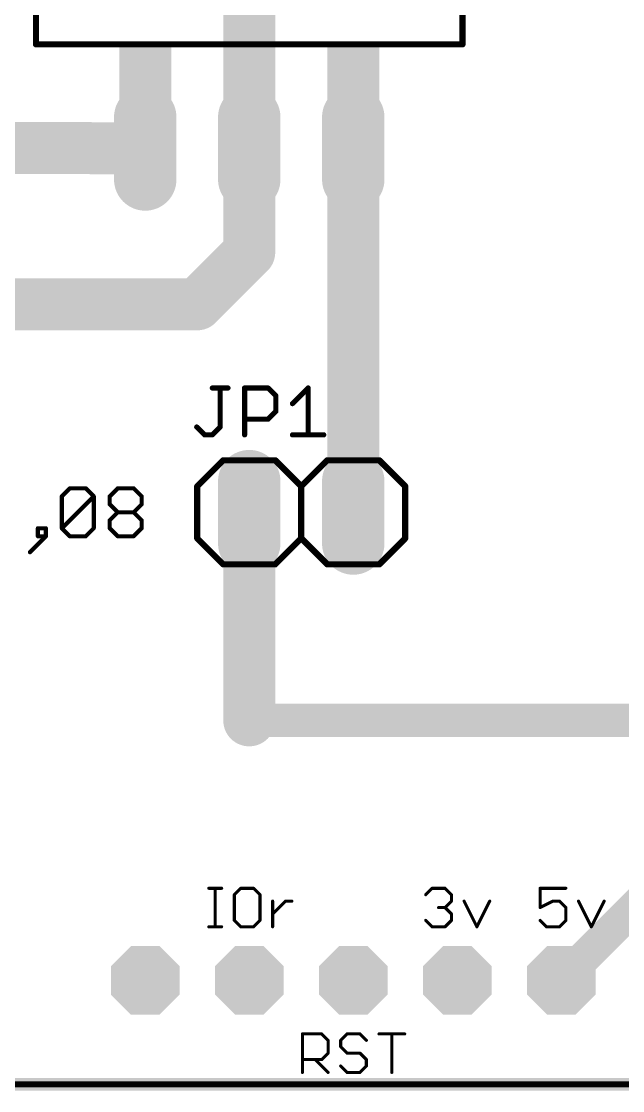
# Model space of a CAD drawing. Extents: x 3.7 to 72.5, y 3.7 to 57.3.
# Drawn here: x 28.73 to 43.41, y 3.66 to 29.77 of the extents above; entities that cross this region are included whole.
import ezdxf

# ---------------------------------------------------------------- set-up
doc = ezdxf.new("R2010")
doc.units = 0
for name, color, linetype in [('1', 14, 'CONTINUOUS'), ('16', 174, 'CONTINUOUS'), ('17', 94, 'CONTINUOUS'), ('18', 94, 'CONTINUOUS'), ('20', 178, 'CONTINUOUS'), ('21', 251, 'CONTINUOUS'), ('23', 178, 'CONTINUOUS'), ('25', 251, 'CONTINUOUS'), ('27', 251, 'CONTINUOUS'), ('51', 251, 'CONTINUOUS')]:
    doc.layers.add(name, color=color, linetype=linetype)

# ---------------------------------------------------------------- blocks, each defined once
blk = doc.blocks.new('RECT')
blk.add_solid([(-0.5, -0.5), (0.5, -0.5), (-0.5, 0.5), (0.5, 0.5)])
blk = doc.blocks.new('LONGP100')
at = {"const_width": 1}
blk.add_lwpolyline([(-0.5, 0), (0.5, 0)], dxfattribs=at)
at = {"const_width": 0.5}
for points in [[(-0.5, 0.25, 1), (-0.5, -0.25)], [(0.5, -0.25, 1), (0.5, 0.25)]]:
    blk.add_lwpolyline(points, format="xyb", dxfattribs=at)
blk = doc.blocks.new('OCTAGONP')
at = {"const_width": 0.5}
blk.add_lwpolyline([(-0.25, -0.1036), (-0.25, 0.1036), (-0.1036, 0.25), (0.1036, 0.25), (0.25, 0.1036), (0.25, -0.1036), (0.1036, -0.25), (-0.1036, -0.25), (-0.25, -0.1036), (-0.25, 0.1036)], dxfattribs=at)
blk = doc.blocks.new('ROUNDV')
at = {"const_width": 0.5}
blk.add_lwpolyline([(0, -0.25, 1), (0, 0.25, 1), (0, -0.25)], format="xyb", dxfattribs=at)

msp = doc.modelspace()

# ---------------------------------------------------------------- linework, layer by layer
at = {"layer": '1'}
for points, const_width in [([(34.29, 30.48), (34.29, 26.67)], 1.27), ([(22.8389, 26.6911), (31.75, 26.67)], 1.27), ([(34.29, 26.67), (34.29, 24.13)], 1.27), ([(36.83, 17.78), (36.83, 26.67)], 1.27), ([(34.29, 24.13), (33.02, 22.86)], 1.27), ([(33.02, 22.86), (19.0961, 22.86)], 1.27), ([(34.29, 17.78), (34.29, 12.7)], 1.27), ([(45.72, 10.16), (41.91, 6.35)], 0.8128), ([(69.85, 3.81), (3.81, 3.81)], 0.1524)]:
    msp.add_lwpolyline(points, dxfattribs=dict(at, const_width=const_width))
for points, const_width in [([(31.7492, 26.3525, 1), (31.7508, 26.9875)], 0.635), ([(34.6075, 26.67, 1), (33.9725, 26.67)], 0.635), ([(37.1475, 26.67, 1), (36.5125, 26.67)], 0.635), ([(33.9725, 26.67, 1), (34.6075, 26.67)], 0.635), ([(34.5145, 23.9055, 1), (34.0655, 24.3545)], 0.635), ([(33.9725, 24.13, 1), (34.6075, 24.13)], 0.635), ([(32.7955, 23.0845, 1), (33.2445, 22.6355)], 0.635), ([(33.02, 22.5425, 1), (33.02, 23.1775)], 0.635), ([(34.6075, 17.78, 1), (33.9725, 17.78)], 0.635), ([(36.5125, 17.78, 1), (37.1475, 17.78)], 0.635), ([(33.9725, 12.7, 1), (34.6075, 12.7)], 0.635), ([(41.7663, 6.4937, 1), (42.0537, 6.2063)], 0.4064)]:
    msp.add_lwpolyline(points, format="xyb", dxfattribs=dict(at, const_width=const_width))
at = {"layer": '16'}
for points, const_width in [([(34.29, 12.7), (49.53, 12.7)], 0.8128), ([(69.85, 3.81), (3.81, 3.81)], 0.3048)]:
    msp.add_lwpolyline(points, dxfattribs=dict(at, const_width=const_width))
at = {"layer": '16', "const_width": 0.4064}
msp.add_lwpolyline([(34.29, 12.9032, 1), (34.29, 12.4968)], format="xyb", dxfattribs=at)
at = {"layer": '20'}
msp.add_line((3.81, 3.81), (69.85, 3.81), dxfattribs=at)
at = {"layer": '21'}
for points, const_width in [([(29.083, 29.21), (29.083, 41.656)], 0.1524), ([(39.497, 29.21), (39.497, 41.656)], 0.1524), ([(29.083, 29.21), (39.497, 29.21)], 0.1524), ([(33.655, 19.05), (33.02, 18.415)], 0.1524), ([(33.655, 19.05), (34.925, 19.05)], 0.1524), ([(34.925, 19.05), (35.56, 18.415)], 0.1524), ([(35.56, 18.415), (36.195, 19.05)], 0.1524), ([(36.195, 19.05), (37.465, 19.05)], 0.1524), ([(37.465, 19.05), (38.1, 18.415)], 0.1524), ([(33.02, 18.415), (33.02, 17.145)], 0.1524), ([(35.56, 18.415), (35.56, 17.145)], 0.1524), ([(38.1, 18.415), (38.1, 17.145)], 0.1524), ([(33.02, 17.145), (33.655, 16.51)], 0.1524), ([(35.56, 17.145), (34.925, 16.51)], 0.1524), ([(36.195, 16.51), (35.56, 17.145)], 0.1524), ([(38.1, 17.145), (37.465, 16.51)], 0.1524), ([(34.925, 16.51), (33.655, 16.51)], 0.1524), ([(37.465, 16.51), (36.195, 16.51)], 0.1524), ([(33.302, 8.5987), (33.6155, 8.5987)], 0.0762), ([(33.4588, 7.6581), (33.4588, 8.5987)], 0.0762), ([(34.0824, 8.5987), (33.9257, 8.4419)], 0.0762), ([(34.396, 8.5987), (34.0824, 8.5987)], 0.0762), ([(34.5527, 8.4419), (34.396, 8.5987)], 0.0762), ([(38.6004, 8.4419), (38.7572, 8.5987)], 0.0762), ([(38.7572, 8.5987), (39.0707, 8.5987)], 0.0762), ([(39.0707, 8.5987), (39.2275, 8.4419)], 0.0762), ([(42.0215, 8.5987), (41.3944, 8.5987)], 0.0762), ([(41.3944, 8.5987), (41.3944, 8.1284)], 0.0762), ([(33.9257, 8.4419), (33.9257, 7.8149)], 0.0762), ([(34.5527, 7.8149), (34.5527, 8.4419)], 0.0762), ([(39.2275, 8.4419), (39.2275, 8.2852)], 0.0762), ([(34.8612, 7.6581), (34.8612, 8.2852)], 0.0762), ([(34.8612, 7.9716), (35.1747, 8.2852)], 0.0762), ([(35.1747, 8.2852), (35.3315, 8.2852)], 0.0762), ([(39.0707, 8.1284), (38.9139, 8.1284)], 0.0762), ([(39.2275, 8.2852), (39.0707, 8.1284)], 0.0762), ([(39.0707, 8.1284), (39.2275, 7.9716)], 0.0762), ([(39.5359, 8.2852), (39.8495, 7.6581)], 0.0762), ([(39.8495, 7.6581), (40.163, 8.2852)], 0.0762), ([(41.3944, 8.1284), (41.7079, 8.2852)], 0.0762), ([(41.7079, 8.2852), (41.8647, 8.2852)], 0.0762), ([(41.8647, 8.2852), (42.0215, 8.1284)], 0.0762), ([(42.0215, 8.1284), (42.0215, 7.8149)], 0.0762), ([(42.3299, 8.2852), (42.6435, 7.6581)], 0.0762), ([(42.6435, 7.6581), (42.957, 8.2852)], 0.0762), ([(33.9257, 7.8149), (34.0824, 7.6581)], 0.0762), ([(34.396, 7.6581), (34.5527, 7.8149)], 0.0762), ([(38.7572, 7.6581), (38.6004, 7.8149)], 0.0762), ([(39.2275, 7.8149), (39.0707, 7.6581)], 0.0762), ([(39.2275, 7.9716), (39.2275, 7.8149)], 0.0762), ([(41.5512, 7.6581), (41.3944, 7.8149)], 0.0762), ([(42.0215, 7.8149), (41.8647, 7.6581)], 0.0762), ([(33.302, 7.6581), (33.6155, 7.6581)], 0.0762), ([(34.0824, 7.6581), (34.396, 7.6581)], 0.0762), ([(39.0707, 7.6581), (38.7572, 7.6581)], 0.0762), ([(41.8647, 7.6581), (41.5512, 7.6581)], 0.0762), ([(35.588, 4.1021), (35.588, 5.0427)], 0.0762), ([(35.588, 5.0427), (36.0583, 5.0427)], 0.0762), ([(36.0583, 5.0427), (36.2151, 4.8859)], 0.0762), ([(36.6803, 5.0427), (36.5235, 4.8859)], 0.0762), ([(36.9938, 5.0427), (36.6803, 5.0427)], 0.0762), ([(37.1506, 4.8859), (36.9938, 5.0427)], 0.0762), ([(37.459, 5.0427), (38.0861, 5.0427)], 0.0762), ([(37.7726, 4.1021), (37.7726, 5.0427)], 0.0762), ([(36.2151, 4.8859), (36.2151, 4.5724)], 0.0762), ([(36.5235, 4.8859), (36.5235, 4.7292)], 0.0762), ([(36.5235, 4.7292), (36.6803, 4.5724)], 0.0762), ([(36.0583, 4.4156), (35.588, 4.4156)], 0.0762), ([(35.9015, 4.4156), (36.2151, 4.1021)], 0.0762), ([(36.2151, 4.5724), (36.0583, 4.4156)], 0.0762), ([(36.6803, 4.5724), (36.9938, 4.5724)], 0.0762), ([(36.9938, 4.5724), (37.1506, 4.4156)], 0.0762), ([(37.1506, 4.4156), (37.1506, 4.2589)], 0.0762), ([(36.6803, 4.1021), (36.5235, 4.2589)], 0.0762), ([(37.1506, 4.2589), (36.9938, 4.1021)], 0.0762), ([(36.9938, 4.1021), (36.6803, 4.1021)], 0.0762)]:
    msp.add_lwpolyline(points, dxfattribs=dict(at, const_width=const_width))
for points, const_width in [([(29.083, 29.2481, 1), (29.083, 29.1719)], 0.0762), ([(29.0449, 29.21, 1), (29.1211, 29.21)], 0.0762), ([(39.4589, 29.21, 1), (39.5351, 29.21)], 0.0762), ([(39.497, 29.1719, 1), (39.497, 29.2481)], 0.0762), ([(33.655, 19.0881, 1), (33.655, 19.0119)], 0.0762), ([(33.6819, 19.0231, 1), (33.6281, 19.0769)], 0.0762), ([(34.9519, 19.0769, 1), (34.8981, 19.0231)], 0.0762), ([(34.925, 19.0119, 1), (34.925, 19.0881)], 0.0762), ([(36.195, 19.0881, 1), (36.195, 19.0119)], 0.0762), ([(36.2219, 19.0231, 1), (36.1681, 19.0769)], 0.0762), ([(37.4919, 19.0769, 1), (37.4381, 19.0231)], 0.0762), ([(37.465, 19.0119, 1), (37.465, 19.0881)], 0.0762), ([(33.0581, 18.415, 1), (32.9819, 18.415)], 0.0762), ([(32.9931, 18.4419, 1), (33.0469, 18.3881)], 0.0762), ([(35.5981, 18.415, 1), (35.5219, 18.415)], 0.0762), ([(35.5331, 18.4419, 1), (35.5869, 18.3881)], 0.0762), ([(35.5331, 18.3881, 1), (35.5869, 18.4419)], 0.0762), ([(38.1381, 18.415, 1), (38.0619, 18.415)], 0.0762), ([(38.0731, 18.3881, 1), (38.1269, 18.4419)], 0.0762), ([(32.9819, 17.145, 1), (33.0581, 17.145)], 0.0762), ([(33.0469, 17.1719, 1), (32.9931, 17.1181)], 0.0762), ([(35.5219, 17.145, 1), (35.5981, 17.145)], 0.0762), ([(35.5869, 17.1719, 1), (35.5331, 17.1181)], 0.0762), ([(35.5869, 17.1181, 1), (35.5331, 17.1719)], 0.0762), ([(38.0619, 17.145, 1), (38.1381, 17.145)], 0.0762), ([(38.1269, 17.1181, 1), (38.0731, 17.1719)], 0.0762), ([(33.655, 16.5481, 1), (33.655, 16.4719)], 0.0762), ([(33.6281, 16.4831, 1), (33.6819, 16.5369)], 0.0762), ([(34.8981, 16.5369, 1), (34.9519, 16.4831)], 0.0762), ([(34.925, 16.4719, 1), (34.925, 16.5481)], 0.0762), ([(36.195, 16.5481, 1), (36.195, 16.4719)], 0.0762), ([(36.1681, 16.4831, 1), (36.2219, 16.5369)], 0.0762), ([(37.4381, 16.5369, 1), (37.4919, 16.4831)], 0.0762), ([(37.465, 16.4719, 1), (37.465, 16.5481)], 0.0762), ([(33.302, 8.6178, 1), (33.302, 8.5797)], 0.0381), ([(33.4778, 8.5987, 1), (33.4397, 8.5987)], 0.0381), ([(33.6155, 8.5797, 1), (33.6155, 8.6178)], 0.0381), ([(34.0824, 8.6178, 1), (34.0824, 8.5797)], 0.0381), ([(34.0959, 8.5852, 1), (34.069, 8.6122)], 0.0381), ([(34.4094, 8.6122, 1), (34.3825, 8.5852)], 0.0381), ([(34.396, 8.5797, 1), (34.396, 8.6178)], 0.0381), ([(38.7572, 8.6178, 1), (38.7572, 8.5797)], 0.0381), ([(38.7706, 8.5852, 1), (38.7437, 8.6122)], 0.0381), ([(39.0842, 8.6122, 1), (39.0572, 8.5852)], 0.0381), ([(39.0707, 8.5797, 1), (39.0707, 8.6178)], 0.0381), ([(41.3944, 8.6178, 1), (41.3944, 8.5797)], 0.0381), ([(41.4135, 8.5987, 1), (41.3754, 8.5987)], 0.0381), ([(42.0215, 8.5797, 1), (42.0215, 8.6178)], 0.0381), ([(33.9447, 8.4419, 1), (33.9066, 8.4419)], 0.0381), ([(33.9122, 8.4554, 1), (33.9391, 8.4285)], 0.0381), ([(34.5718, 8.4419, 1), (34.5337, 8.4419)], 0.0381), ([(34.5393, 8.4285, 1), (34.5662, 8.4554)], 0.0381), ([(38.5869, 8.4554, 1), (38.6139, 8.4285)], 0.0381), ([(39.2465, 8.4419, 1), (39.2084, 8.4419)], 0.0381), ([(39.214, 8.4285, 1), (39.2409, 8.4554)], 0.0381), ([(34.8802, 8.2852, 1), (34.8421, 8.2852)], 0.0381), ([(35.1747, 8.3042, 1), (35.1747, 8.2661)], 0.0381), ([(35.1882, 8.2717, 1), (35.1613, 8.2986)], 0.0381), ([(35.3315, 8.2661, 1), (35.3315, 8.3042)], 0.0381), ([(38.9139, 8.1475, 1), (38.9139, 8.1094)], 0.0381), ([(39.0842, 8.1419, 1), (39.0572, 8.1149)], 0.0381), ([(39.0572, 8.1419, 1), (39.0842, 8.1149)], 0.0381), ([(39.0707, 8.1094, 1), (39.0707, 8.1475)], 0.0381), ([(39.2084, 8.2852, 1), (39.2465, 8.2852)], 0.0381), ([(39.2409, 8.2717, 1), (39.214, 8.2986)], 0.0381), ([(39.553, 8.2937, 1), (39.5189, 8.2766)], 0.0381), ([(40.18, 8.2766, 1), (40.1459, 8.2937)], 0.0381), ([(41.3859, 8.1454, 1), (41.4029, 8.1114)], 0.0381), ([(41.3754, 8.1284, 1), (41.4135, 8.1284)], 0.0381), ([(41.7079, 8.3042, 1), (41.7079, 8.2661)], 0.0381), ([(41.7165, 8.2681, 1), (41.6994, 8.3022)], 0.0381), ([(41.8782, 8.2986, 1), (41.8512, 8.2717)], 0.0381), ([(41.8647, 8.2661, 1), (41.8647, 8.3042)], 0.0381), ([(42.0405, 8.1284, 1), (42.0024, 8.1284)], 0.0381), ([(42.008, 8.1149, 1), (42.0349, 8.1419)], 0.0381), ([(42.347, 8.2937, 1), (42.3129, 8.2766)], 0.0381), ([(42.974, 8.2766, 1), (42.9399, 8.2937)], 0.0381), ([(33.9066, 7.8149, 1), (33.9447, 7.8149)], 0.0381), ([(33.9391, 7.8283, 1), (33.9122, 7.8014)], 0.0381), ([(34.5337, 7.8149, 1), (34.5718, 7.8149)], 0.0381), ([(34.5662, 7.8014, 1), (34.5393, 7.8283)], 0.0381), ([(34.8477, 7.9851, 1), (34.8747, 7.9582)], 0.0381), ([(38.6139, 7.8283, 1), (38.5869, 7.8014)], 0.0381), ([(39.2465, 7.9716, 1), (39.2084, 7.9716)], 0.0381), ([(39.2084, 7.8149, 1), (39.2465, 7.8149)], 0.0381), ([(39.214, 7.9582, 1), (39.2409, 7.9851)], 0.0381), ([(39.2409, 7.8014, 1), (39.214, 7.8283)], 0.0381), ([(41.4079, 7.8283, 1), (41.3809, 7.8014)], 0.0381), ([(42.0024, 7.8149, 1), (42.0405, 7.8149)], 0.0381), ([(42.0349, 7.8014, 1), (42.008, 7.8283)], 0.0381), ([(33.302, 7.6772, 1), (33.302, 7.6391)], 0.0381), ([(33.4397, 7.6581, 1), (33.4778, 7.6581)], 0.0381), ([(33.6155, 7.6391, 1), (33.6155, 7.6772)], 0.0381), ([(34.0824, 7.6772, 1), (34.0824, 7.6391)], 0.0381), ([(34.069, 7.6446, 1), (34.0959, 7.6716)], 0.0381), ([(34.3825, 7.6716, 1), (34.4094, 7.6446)], 0.0381), ([(34.396, 7.6391, 1), (34.396, 7.6772)], 0.0381), ([(34.8421, 7.6581, 1), (34.8802, 7.6581)], 0.0381), ([(38.7572, 7.6772, 1), (38.7572, 7.6391)], 0.0381), ([(38.7437, 7.6446, 1), (38.7706, 7.6716)], 0.0381), ([(39.0572, 7.6716, 1), (39.0842, 7.6446)], 0.0381), ([(39.0707, 7.6391, 1), (39.0707, 7.6772)], 0.0381), ([(39.8324, 7.6666, 1), (39.8665, 7.6496)], 0.0381), ([(39.8324, 7.6496, 1), (39.8665, 7.6666)], 0.0381), ([(41.5512, 7.6772, 1), (41.5512, 7.6391)], 0.0381), ([(41.5377, 7.6446, 1), (41.5646, 7.6716)], 0.0381), ([(41.8512, 7.6716, 1), (41.8782, 7.6446)], 0.0381), ([(41.8647, 7.6391, 1), (41.8647, 7.6772)], 0.0381), ([(42.6264, 7.6666, 1), (42.6605, 7.6496)], 0.0381), ([(42.6264, 7.6496, 1), (42.6605, 7.6666)], 0.0381), ([(35.588, 5.0618, 1), (35.588, 5.0237)], 0.0381), ([(35.6071, 5.0427, 1), (35.569, 5.0427)], 0.0381), ([(36.0718, 5.0562, 1), (36.0448, 5.0292)], 0.0381), ([(36.0583, 5.0237, 1), (36.0583, 5.0618)], 0.0381), ([(36.6803, 5.0618, 1), (36.6803, 5.0237)], 0.0381), ([(36.6938, 5.0292, 1), (36.6668, 5.0562)], 0.0381), ([(37.0073, 5.0562, 1), (36.9803, 5.0292)], 0.0381), ([(36.9938, 5.0237, 1), (36.9938, 5.0618)], 0.0381), ([(37.459, 5.0618, 1), (37.459, 5.0237)], 0.0381), ([(37.7916, 5.0427, 1), (37.7535, 5.0427)], 0.0381), ([(38.0861, 5.0237, 1), (38.0861, 5.0618)], 0.0381), ([(36.2341, 4.8859, 1), (36.196, 4.8859)], 0.0381), ([(36.2016, 4.8725, 1), (36.2285, 4.8994)], 0.0381), ([(36.51, 4.8994, 1), (36.537, 4.8725)], 0.0381), ([(36.537, 4.7426, 1), (36.51, 4.7157)], 0.0381), ([(36.5426, 4.8859, 1), (36.5045, 4.8859)], 0.0381), ([(36.5045, 4.7292, 1), (36.5426, 4.7292)], 0.0381), ([(37.1371, 4.8725, 1), (37.1641, 4.8994)], 0.0381), ([(35.588, 4.4347, 1), (35.588, 4.3966)], 0.0381), ([(35.915, 4.4291, 1), (35.8881, 4.4022)], 0.0381), ([(36.0448, 4.4291, 1), (36.0718, 4.4022)], 0.0381), ([(36.0583, 4.3966, 1), (36.0583, 4.4347)], 0.0381), ([(36.196, 4.5724, 1), (36.2341, 4.5724)], 0.0381), ([(36.2285, 4.5589, 1), (36.2016, 4.5859)], 0.0381), ([(36.6803, 4.5915, 1), (36.6803, 4.5534)], 0.0381), ([(36.6668, 4.5589, 1), (36.6938, 4.5859)], 0.0381), ([(37.0073, 4.5859, 1), (36.9803, 4.5589)], 0.0381), ([(36.9938, 4.5534, 1), (36.9938, 4.5915)], 0.0381), ([(37.1696, 4.4156, 1), (37.1315, 4.4156)], 0.0381), ([(37.1371, 4.4022, 1), (37.1641, 4.4291)], 0.0381), ([(36.537, 4.2723, 1), (36.51, 4.2454)], 0.0381), ([(37.1315, 4.2589, 1), (37.1696, 4.2589)], 0.0381), ([(37.1641, 4.2454, 1), (37.1371, 4.2723)], 0.0381), ([(35.569, 4.1021, 1), (35.6071, 4.1021)], 0.0381), ([(36.2016, 4.0886, 1), (36.2285, 4.1156)], 0.0381), ([(36.6803, 4.1212, 1), (36.6803, 4.0831)], 0.0381), ([(36.6668, 4.0886, 1), (36.6938, 4.1156)], 0.0381), ([(36.9803, 4.1156, 1), (37.0073, 4.0886)], 0.0381), ([(36.9938, 4.0831, 1), (36.9938, 4.1212)], 0.0381), ([(37.7535, 4.1021, 1), (37.7916, 4.1021)], 0.0381)]:
    msp.add_lwpolyline(points, format="xyb", dxfattribs=dict(at, const_width=const_width))
at = {"layer": '23'}
msp.add_point((35.56, 17.78), dxfattribs=at)
at = {"layer": '25', "const_width": 0.127}
for points in [[(33.3886, 20.8163), (33.77, 20.8163)], [(33.5793, 19.863), (33.5793, 20.8163)], [(34.1767, 19.6723), (34.1767, 20.8163)], [(34.1767, 20.8163), (34.7487, 20.8163)], [(34.7487, 20.8163), (34.9393, 20.6256)], [(34.9393, 20.6256), (34.9393, 20.2443)], [(35.3461, 20.435), (35.7274, 20.8163)], [(35.7274, 20.8163), (35.7274, 19.6723)], [(34.7487, 20.0536), (34.1767, 20.0536)], [(34.9393, 20.2443), (34.7487, 20.0536)], [(33.0073, 19.863), (33.198, 19.6723)], [(33.3886, 19.6723), (33.5793, 19.863)], [(33.198, 19.6723), (33.3886, 19.6723)], [(35.3461, 19.6723), (36.1087, 19.6723)]]:
    msp.add_lwpolyline(points, dxfattribs=at)
at = {"layer": '25', "const_width": 0.0635}
for points in [[(33.3886, 20.848, 1), (33.3886, 20.7845)], [(33.611, 20.8163, 1), (33.5475, 20.8163)], [(33.77, 20.7845, 1), (33.77, 20.848)], [(34.2084, 20.8163, 1), (34.1449, 20.8163)], [(34.1767, 20.848, 1), (34.1767, 20.7845)], [(34.7711, 20.8387, 1), (34.7262, 20.7938)], [(34.7487, 20.7845, 1), (34.7487, 20.848)], [(34.9711, 20.6256, 1), (34.9076, 20.6256)], [(34.9169, 20.6032, 1), (34.9618, 20.6481)], [(35.7592, 20.8163, 1), (35.6957, 20.8163)], [(35.7499, 20.7938, 1), (35.705, 20.8387)], [(35.3236, 20.4574, 1), (35.3685, 20.4125)], [(34.1767, 20.0854, 1), (34.1767, 20.0219)], [(34.7262, 20.0761, 1), (34.7711, 20.0312)], [(34.7487, 20.0219, 1), (34.7487, 20.0854)], [(34.9076, 20.2443, 1), (34.9711, 20.2443)], [(34.9618, 20.2218, 1), (34.9169, 20.2667)], [(33.0298, 19.8854, 1), (32.9848, 19.8405)], [(33.5475, 19.863, 1), (33.611, 19.863)], [(33.6017, 19.8405, 1), (33.5568, 19.8854)], [(33.198, 19.704, 1), (33.198, 19.6406)], [(33.1755, 19.6498, 1), (33.2204, 19.6948)], [(33.3662, 19.6948, 1), (33.4111, 19.6498)], [(33.3886, 19.6406, 1), (33.3886, 19.704)], [(34.1449, 19.6723, 1), (34.2084, 19.6723)], [(35.3461, 19.704, 1), (35.3461, 19.6406)], [(35.6957, 19.6723, 1), (35.7592, 19.6723)], [(36.1087, 19.6406, 1), (36.1087, 19.704)]]:
    msp.add_lwpolyline(points, format="xyb", dxfattribs=at)
at = {"layer": '27', "const_width": 0.1016}
for points in [[(29.7134, 18.1703), (29.9083, 18.3652)], [(29.9083, 18.3652), (30.2981, 18.3652)], [(30.2981, 18.3652), (30.493, 18.1703)], [(30.8828, 18.1703), (31.0777, 18.3652)], [(31.0777, 18.3652), (31.4675, 18.3652)], [(31.4675, 18.3652), (31.6624, 18.1703)], [(29.7134, 17.3907), (29.7134, 18.1703)], [(29.7134, 17.3907), (30.493, 18.1703)], [(30.493, 18.1703), (30.493, 17.3907)], [(30.8828, 17.9754), (30.8828, 18.1703)], [(31.0777, 17.7805), (30.8828, 17.9754)], [(31.6624, 17.9754), (31.4675, 17.7805)], [(31.6624, 18.1703), (31.6624, 17.9754)], [(30.8828, 17.5856), (31.0777, 17.7805)], [(31.0777, 17.7805), (31.4675, 17.7805)], [(31.4675, 17.7805), (31.6624, 17.5856)], [(30.8828, 17.3907), (30.8828, 17.5856)], [(31.6624, 17.5856), (31.6624, 17.3907)], [(28.9338, 16.806), (29.3236, 17.1958)], [(29.3236, 17.3907), (29.1287, 17.3907)], [(29.1287, 17.3907), (29.1287, 17.1958)], [(29.1287, 17.1958), (29.3236, 17.1958)], [(29.3236, 17.1958), (29.3236, 17.3907)], [(29.9083, 17.1958), (29.7134, 17.3907)], [(30.2981, 17.1958), (29.9083, 17.1958)], [(30.493, 17.3907), (30.2981, 17.1958)], [(31.0777, 17.1958), (30.8828, 17.3907)], [(31.4675, 17.1958), (31.0777, 17.1958)], [(31.6624, 17.3907), (31.4675, 17.1958)]]:
    msp.add_lwpolyline(points, dxfattribs=at)
at = {"layer": '27', "const_width": 0.0508}
for points in [[(29.9083, 18.3906, 1), (29.9083, 18.3398)], [(29.9262, 18.3472, 1), (29.8903, 18.3832)], [(30.316, 18.3832, 1), (30.2801, 18.3472)], [(30.2981, 18.3398, 1), (30.2981, 18.3906)], [(31.0777, 18.3906, 1), (31.0777, 18.3398)], [(31.0956, 18.3472, 1), (31.0597, 18.3832)], [(31.4854, 18.3832, 1), (31.4495, 18.3472)], [(31.4675, 18.3398, 1), (31.4675, 18.3906)], [(29.6954, 18.1883, 1), (29.7313, 18.1523)], [(29.7388, 18.1703, 1), (29.688, 18.1703)], [(30.5184, 18.1703, 1), (30.4676, 18.1703)], [(30.5109, 18.1523, 1), (30.475, 18.1883)], [(30.475, 18.1523, 1), (30.5109, 18.1883)], [(30.8648, 18.1883, 1), (30.9007, 18.1523)], [(30.9007, 17.9934, 1), (30.8648, 17.9574)], [(30.9082, 18.1703, 1), (30.8574, 18.1703)], [(31.6878, 18.1703, 1), (31.637, 18.1703)], [(31.6444, 18.1523, 1), (31.6803, 18.1883)], [(31.6803, 17.9574, 1), (31.6444, 17.9934)], [(30.8574, 17.9754, 1), (30.9082, 17.9754)], [(31.0777, 17.8059, 1), (31.0777, 17.7551)], [(31.0956, 17.7625, 1), (31.0597, 17.7985)], [(31.0597, 17.7625, 1), (31.0956, 17.7985)], [(31.4854, 17.7985, 1), (31.4495, 17.7625)], [(31.4495, 17.7985, 1), (31.4854, 17.7625)], [(31.4675, 17.7551, 1), (31.4675, 17.8059)], [(31.637, 17.9754, 1), (31.6878, 17.9754)], [(30.8648, 17.6036, 1), (30.9007, 17.5676)], [(30.9082, 17.5856, 1), (30.8574, 17.5856)], [(31.6878, 17.5856, 1), (31.637, 17.5856)], [(31.6444, 17.5676, 1), (31.6803, 17.6036)], [(29.1287, 17.4161, 1), (29.1287, 17.3653)], [(29.1541, 17.3907, 1), (29.1033, 17.3907)], [(29.1287, 17.2212, 1), (29.1287, 17.1704)], [(29.349, 17.3907, 1), (29.2982, 17.3907)], [(29.3415, 17.1778, 1), (29.3056, 17.2138)], [(29.3236, 17.3653, 1), (29.3236, 17.4161)], [(29.3236, 17.1704, 1), (29.3236, 17.2212)], [(29.7313, 17.4087, 1), (29.6954, 17.3727)], [(29.6954, 17.4087, 1), (29.7313, 17.3727)], [(29.688, 17.3907, 1), (29.7388, 17.3907)], [(29.9083, 17.2212, 1), (29.9083, 17.1704)], [(29.8903, 17.1778, 1), (29.9262, 17.2138)], [(30.2801, 17.2138, 1), (30.316, 17.1778)], [(30.2981, 17.1704, 1), (30.2981, 17.2212)], [(30.4676, 17.3907, 1), (30.5184, 17.3907)], [(30.5109, 17.3727, 1), (30.475, 17.4087)], [(30.9007, 17.4087, 1), (30.8648, 17.3727)], [(30.8574, 17.3907, 1), (30.9082, 17.3907)], [(31.0777, 17.2212, 1), (31.0777, 17.1704)], [(31.0597, 17.1778, 1), (31.0956, 17.2138)], [(31.4495, 17.2138, 1), (31.4854, 17.1778)], [(31.4675, 17.1704, 1), (31.4675, 17.2212)], [(31.637, 17.3907, 1), (31.6878, 17.3907)], [(31.6803, 17.3727, 1), (31.6444, 17.4087)], [(29.1033, 17.1958, 1), (29.1541, 17.1958)], [(29.2982, 17.1958, 1), (29.349, 17.1958)], [(28.9158, 16.824, 1), (28.9517, 16.788)]]:
    msp.add_lwpolyline(points, format="xyb", dxfattribs=at)

# ---------------------------------------------------------------- block references
at = {"layer": '17', "xscale": 1.524, "yscale": 1.524, "rotation": 90}
for p in [(31.75, 26.67), (31.75, 26.67), (34.29, 26.67), (34.29, 26.67), (36.83, 26.67), (36.83, 26.67), (34.29, 17.78), (34.29, 17.78), (36.83, 17.78), (36.83, 17.78)]:
    msp.add_blockref('LONGP100', p, dxfattribs=at)
at = {"layer": '17', "xscale": 1.6764, "yscale": 1.6764}
for p in [(31.75, 6.35), (31.75, 6.35), (34.29, 6.35), (34.29, 6.35), (36.83, 6.35), (36.83, 6.35), (39.37, 6.35), (39.37, 6.35), (41.91, 6.35), (41.91, 6.35)]:
    msp.add_blockref('OCTAGONP', p, dxfattribs=at)
at = {"layer": '18', "xscale": 0.9048, "yscale": 0.9048}
msp.add_blockref('ROUNDV', (34.29, 12.7), dxfattribs=at)
msp.add_blockref('ROUNDV', (34.29, 12.7), dxfattribs=at)
at = {"layer": '21', "xscale": 1.27, "yscale": 0.889}
for p in [(31.75, 28.7655), (34.29, 28.7655), (36.83, 28.7655)]:
    msp.add_blockref('RECT', p, dxfattribs=at)
at = {"layer": '51'}
for p, xscale, yscale in [((31.75, 27.4955), 1.27, 1.651), ((34.29, 27.4955), 1.27, 1.651), ((36.83, 27.4955), 1.27, 1.651), ((34.29, 17.78), 0.508, 0.508), ((36.83, 17.78), 0.508, 0.508)]:
    msp.add_blockref('RECT', p, dxfattribs=dict(at, xscale=xscale, yscale=yscale))

doc.saveas('drawing.dxf')
